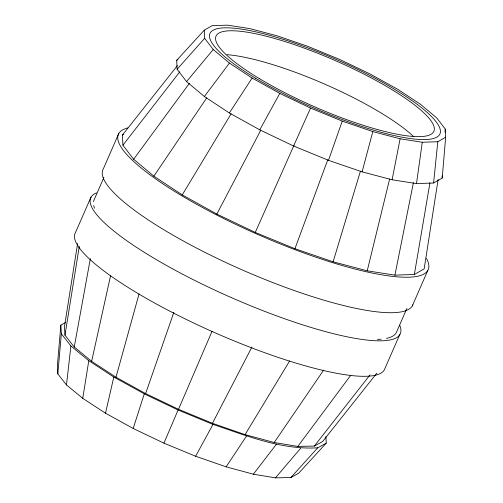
<?xml version="1.0" encoding="UTF-8"?>
<svg xmlns="http://www.w3.org/2000/svg" width="503" height="503" viewBox="0 0 503 503"><rect width="100%" height="100%" fill="white"/><g stroke="black" fill="none" stroke-linecap="round" stroke-linejoin="round"><path stroke-width="0.75" d="M442.219 178.062L445.652 137.237L445.274 129.101L436.698 117.872L420.502 104.31L397.804 89.345L370.133 74.004L339.387 59.316L307.66 46.289L277.109 35.82L249.821 28.608L227.658 25.15L212.121 25.684L204.275 30.174L176.704 60.291L177.119 69.244L186.556 81.599L204.369 96.513L229.337 112.968L259.774 129.849L293.595 146.008L328.49 160.331L362.097 171.856L392.114 179.785L416.497 183.589L433.592 182.998L442.219 178.062L442.118 175.824M65.44 322.58L60.85 325.108L57.348 365.983L57.82 373.899L66.484 384.94L82.743 398.338L105.498 413.189L133.188 428.474L163.934 443.162L195.636 456.246L226.136 466.834L253.355 474.203L275.437 477.85L290.879 477.529L298.631 473.266L326.258 443.118L325.869 436.585M445.004 132.176L445.274 129.101M57.82 373.899L61.366 333.816L60.85 325.108M433.592 182.998L437.805 141.727L445.652 137.237M66.484 384.94L70.898 345.957L61.366 333.816M416.497 183.589L422.269 142.261L437.805 141.727M438.119 179.54L424.161 268.866L414.353 274.475L394.93 275.147L367.221 270.828L333.112 261.812L294.928 248.721L255.266 232.436L216.831 214.083L182.249 194.9L153.874 176.195L133.635 159.244L122.908 145.21L122.436 135.037L177.408 65.585M77.607 243.452L64.466 326.717L64.975 335.187L74.243 347.001L91.64 361.336L115.986 377.225L145.612 393.585L178.515 409.297L212.436 423.3L245.068 434.623L274.198 442.508L297.826 446.413L314.35 446.073L322.637 441.508L376.766 373.232M82.743 398.338L88.786 360.695L70.898 345.957M64.975 335.187L79.285 246.413M414.353 274.475L429.946 182.803M74.243 347.001L90.345 258.661M392.114 179.785L400.099 138.803L372.811 131.591L342.26 121.116L310.533 108.095L279.787 93.407L252.122 78.059L229.418 63.095L213.228 49.539L204.652 38.31L204.275 30.174M394.93 275.147L413.428 182.595M91.64 361.336L110.641 275.411M105.498 413.189L113.81 377.036L88.786 360.695M367.221 270.828L389.674 178.892M362.097 171.856L372.811 131.591M115.986 377.225L139.042 293.966M333.112 261.812L360.437 171.165M133.188 428.474L144.273 393.849L113.81 377.036M145.612 393.585L173.868 312.319M328.49 160.331L342.26 121.116M294.928 248.721L327.705 159.941M163.934 443.162L178.093 410.008L144.273 393.849M178.515 409.297L211.989 331.402M91.012 197.082L75.45 232.593A169.052 34.833 23.7 0 0 211.876 331.383A169.052 34.833 23.7 0 0 384.286 369.919L399.847 334.407M118.815 133.433L103.322 168.907A169.052 36.015 23.6 0 0 242.207 269.91A169.052 36.015 23.6 0 0 412.862 304.743M103.92 177.421L94.507 198.974A165.091 35.172 23.6 0 0 93.545 201.634M406.902 308.377L396.232 332.804A165.091 35.172 23.6 0 1 386.423 338.412M412.284 305.95L427.783 270.469M255.266 232.436L294.022 145.273M293.595 146.008L310.533 108.095M212.436 423.3L251.928 347.032M216.831 214.083L260.761 130.252M195.636 456.246L212.964 424.394C246.74 435.743 281.441 450.028 317.733 447.815L326.258 443.118M259.774 129.849L279.787 93.407M182.249 194.9L231.122 113.81M245.068 434.623L289.646 360.934M229.337 112.968L252.122 78.059M226.136 466.834L246.514 436.044M153.874 176.195L206.796 97.777M274.198 442.508L323.636 370.12M133.635 159.244L189.442 83.253M297.826 446.413L350.742 375.295M204.369 96.513L229.418 63.095M253.355 474.203L276.455 444.149M122.908 145.21L179.772 71.841M314.35 446.073L370.013 374.88M186.556 81.599L213.228 49.539M275.437 477.85L300.75 448.16M177.119 69.244L204.652 38.31M290.879 477.529L317.733 447.815M176.704 60.291L178.031 59.536M122.436 135.037L123.744 134.288M400.099 138.803L422.269 142.261M178.093 410.008L212.964 424.394M227.054 54.657A118.865 25.32 23.6 0 1 413.799 136.747M381.217 339.173A165.091 35.172 23.6 0 1 377.451 339.387M94.577 208.223A165.091 35.172 23.6 0 1 93.728 205.576M426.5 258.473A169.052 36.015 23.6 0 1 258.68 234.863A169.052 36.015 23.6 0 1 127.881 127.913M399.665 325.196A169.052 34.833 23.7 0 1 232.625 298.16A169.052 34.833 23.7 0 1 96.488 192.888M259.403 78.625A118.865 25.32 23.6 0 0 433.58 131.88A118.865 25.32 23.6 0 0 281.894 40.605A118.865 25.32 23.6 0 0 259.403 78.625M255.763 78.342A125.467 26.728 23.6 0 0 439.616 134.559A125.467 26.728 23.6 0 0 279.505 38.209A125.467 26.728 23.6 0 0 255.763 78.342"/></g></svg>
